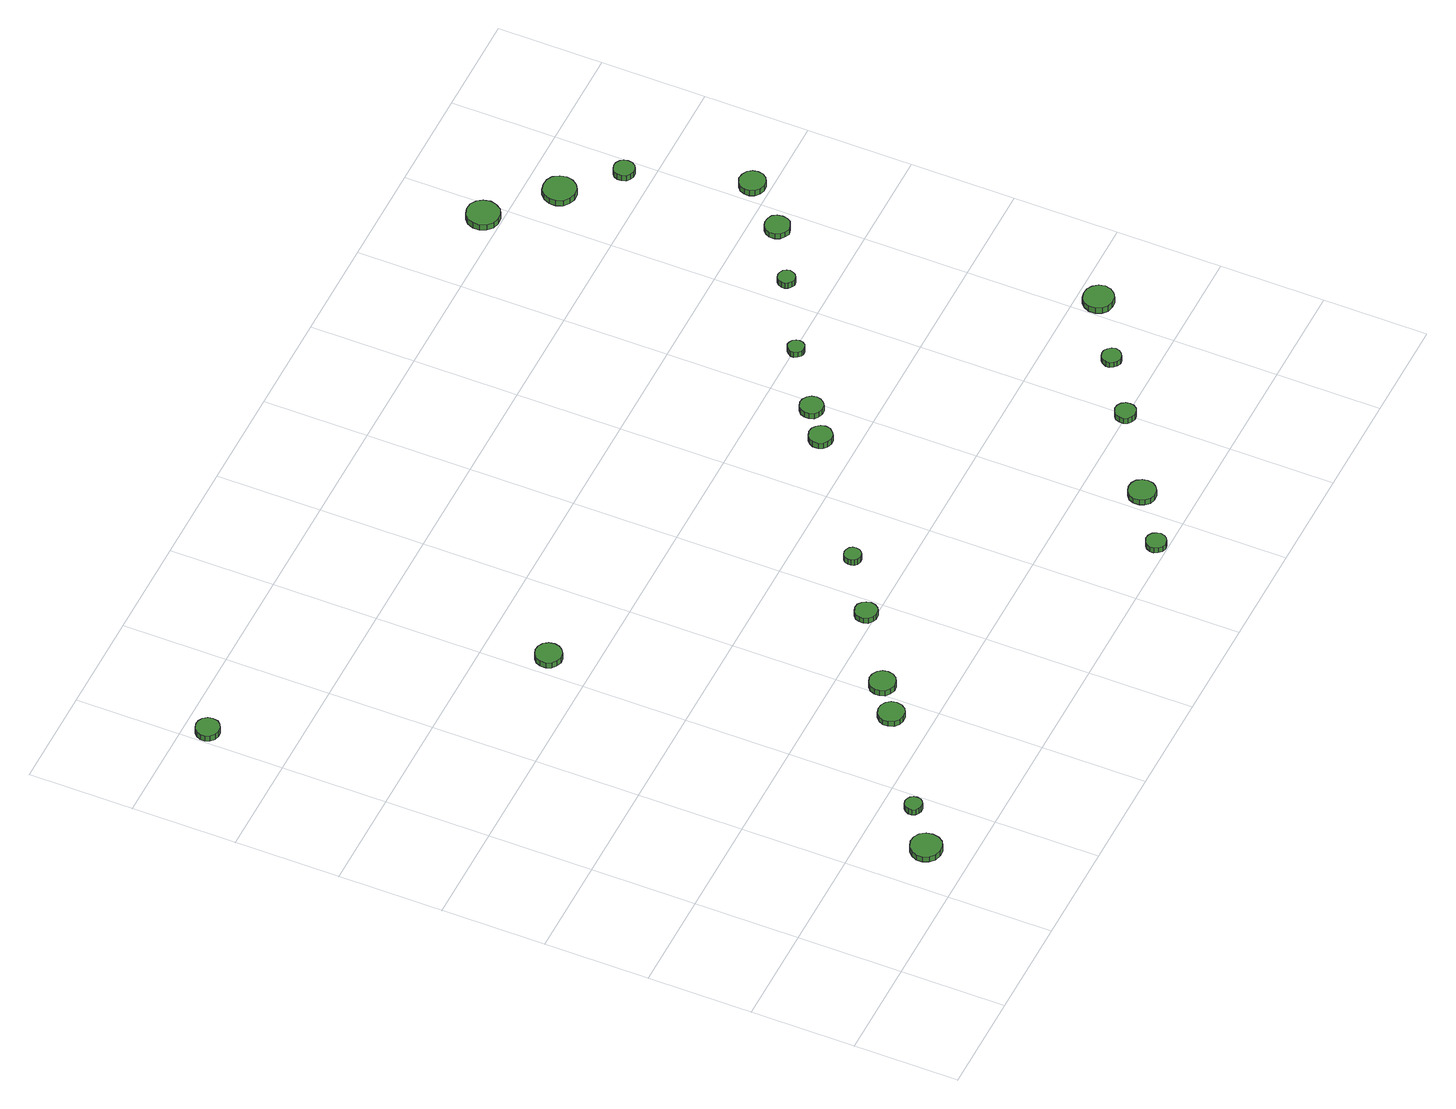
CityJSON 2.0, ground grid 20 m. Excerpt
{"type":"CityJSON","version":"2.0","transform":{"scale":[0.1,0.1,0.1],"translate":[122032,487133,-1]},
"CityObjects":{
"tree1":{"type":"SolitaryVegetationObject","attributes":{"function":"something"},"geometry":[{"type":"MultiSurface","lod":"1","boundaries":[[[0,1,2,3,4,5,6,7,8,9,10,11,12,13,14]],[[15,16,17,18,19,20,21,22,23,24,25,26,27,28,29]],[[0,29,28,1]],[[1,28,27,2]],[[2,27,26,3]],[[3,26,25,4]],[[4,25,24,5]],[[5,24,23,6]],[[6,23,22,7]],[[7,22,21,8]],[[8,21,20,9]],[[9,20,19,10]],[[10,19,18,11]],[[11,18,17,12]],[[12,17,16,13]],[[13,16,15,14]],[[14,15,29,0]]]}]},
"tree2":{"type":"SolitaryVegetationObject","attributes":{"function":"something"},"geometry":[{"type":"MultiSurface","lod":"1","boundaries":[[[30,31,32,33,34,35,36,37,38,39,40,41,42,43,44]],[[45,46,47,48,49,50,51,52,53,54,55,56,57,58,59]],[[30,59,58,31]],[[31,58,57,32]],[[32,57,56,33]],[[33,56,55,34]],[[34,55,54,35]],[[35,54,53,36]],[[36,53,52,37]],[[37,52,51,38]],[[38,51,50,39]],[[39,50,49,40]],[[40,49,48,41]],[[41,48,47,42]],[[42,47,46,43]],[[43,46,45,44]],[[44,45,59,30]]]}]},
"tree3":{"type":"SolitaryVegetationObject","attributes":{"function":"something"},"geometry":[{"type":"MultiSurface","lod":"1","boundaries":[[[60,61,62,63,64,65,66,67,68,69,70,71,72,73,74]],[[75,76,77,78,79,80,81,82,83,84,85,86,87,88,89]],[[60,89,88,61]],[[61,88,87,62]],[[62,87,86,63]],[[63,86,85,64]],[[64,85,84,65]],[[65,84,83,66]],[[66,83,82,67]],[[67,82,81,68]],[[68,81,80,69]],[[69,80,79,70]],[[70,79,78,71]],[[71,78,77,72]],[[72,77,76,73]],[[73,76,75,74]],[[74,75,89,60]]]}]},
"tree4":{"type":"SolitaryVegetationObject","attributes":{"function":"something"},"geometry":[{"type":"MultiSurface","lod":"1","boundaries":[[[90,91,92,93,94,95,96,97,98,99,100,101,102,103,104]],[[105,106,107,108,109,110,111,112,113,114,115,116,117,118,119]],[[90,119,118,91]],[[91,118,117,92]],[[92,117,116,93]],[[93,116,115,94]],[[94,115,114,95]],[[95,114,113,96]],[[96,113,112,97]],[[97,112,111,98]],[[98,111,110,99]],[[99,110,109,100]],[[100,109,108,101]],[[101,108,107,102]],[[102,107,106,103]],[[103,106,105,104]],[[104,105,119,90]]]}]},
"tree5":{"type":"SolitaryVegetationObject","attributes":{"function":"something"},"geometry":[{"type":"MultiSurface","lod":"1","boundaries":[[[120,121,122,123,124,125,126,127,128,129,130,131,132,133,134]],[[135,136,137,138,139,140,141,142,143,144,145,146,147,148,149]],[[120,149,148,121]],[[121,148,147,122]],[[122,147,146,123]],[[123,146,145,124]],[[124,145,144,125]],[[125,144,143,126]],[[126,143,142,127]],[[127,142,141,128]],[[128,141,140,129]],[[129,140,139,130]],[[130,139,138,131]],[[131,138,137,132]],[[132,137,136,133]],[[133,136,135,134]],[[134,135,149,120]]]}]},
"tree6":{"type":"SolitaryVegetationObject","attributes":{"function":"something"},"geometry":[{"type":"MultiSurface","lod":"1","boundaries":[[[150,151,152,153,154,155,156,157,158,159,160,161,162,163,164]],[[165,166,167,168,169,170,171,172,173,174,175,176,177,178,179]],[[150,179,178,151]],[[151,178,177,152]],[[152,177,176,153]],[[153,176,175,154]],[[154,175,174,155]],[[155,174,173,156]],[[156,173,172,157]],[[157,172,171,158]],[[158,171,170,159]],[[159,170,169,160]],[[160,169,168,161]],[[161,168,167,162]],[[162,167,166,163]],[[163,166,165,164]],[[164,165,179,150]]]}]},
"tree7":{"type":"SolitaryVegetationObject","attributes":{"function":"something"},"geometry":[{"type":"MultiSurface","lod":"1","boundaries":[[[180,181,182,183,184,185,186,187,188,189,190,191,192,193,194]],[[195,196,197,198,199,200,201,202,203,204,205,206,207,208,209]],[[180,209,208,181]],[[181,208,207,182]],[[182,207,206,183]],[[183,206,205,184]],[[184,205,204,185]],[[185,204,203,186]],[[186,203,202,187]],[[187,202,201,188]],[[188,201,200,189]],[[189,200,199,190]],[[190,199,198,191]],[[191,198,197,192]],[[192,197,196,193]],[[193,196,195,194]],[[194,195,209,180]]]}]},
"tree8":{"type":"SolitaryVegetationObject","attributes":{"function":"something"},"geometry":[{"type":"MultiSurface","lod":"1","boundaries":[[[210,211,212,213,214,215,216,217,218,219,220,221,222,223,224]],[[225,226,227,228,229,230,231,232,233,234,235,236,237,238,239]],[[210,239,238,211]],[[211,238,237,212]],[[212,237,236,213]],[[213,236,235,214]],[[214,235,234,215]],[[215,234,233,216]],[[216,233,232,217]],[[217,232,231,218]],[[218,231,230,219]],[[219,230,229,220]],[[220,229,228,221]],[[221,228,227,222]],[[222,227,226,223]],[[223,226,225,224]],[[224,225,239,210]]]}]},
"tree9":{"type":"SolitaryVegetationObject","attributes":{"function":"something"},"geometry":[{"type":"MultiSurface","lod":"1","boundaries":[[[240,241,242,243,244,245,246,247,248,249,250,251,252,253,254]],[[255,256,257,258,259,260,261,262,263,264,265,266,267,268,269]],[[240,269,268,241]],[[241,268,267,242]],[[242,267,266,243]],[[243,266,265,244]],[[244,265,264,245]],[[245,264,263,246]],[[246,263,262,247]],[[247,262,261,248]],[[248,261,260,249]],[[249,260,259,250]],[[250,259,258,251]],[[251,258,257,252]],[[252,257,256,253]],[[253,256,255,254]],[[254,255,269,240]]]}]},
"tree10":{"type":"SolitaryVegetationObject","attributes":{"function":"something"},"geometry":[{"type":"MultiSurface","lod":"1","boundaries":[[[270,271,272,273,274,275,276,277,278,279,280,281,282,283,284]],[[285,286,287,288,289,290,291,292,293,294,295,296,297,298,299]],[[270,299,298,271]],[[271,298,297,272]],[[272,297,296,273]],[[273,296,295,274]],[[274,295,294,275]],[[275,294,293,276]],[[276,293,292,277]],[[277,292,291,278]],[[278,291,290,279]],[[279,290,289,280]],[[280,289,288,281]],[[281,288,287,282]],[[282,287,286,283]],[[283,286,285,284]],[[284,285,299,270]]]}]},
"tree11":{"type":"SolitaryVegetationObject","attributes":{"function":"something"},"geometry":[{"type":"MultiSurface","lod":"1","boundaries":[[[300,301,302,303,304,305,306,307,308,309,310,311,312,313,314]],[[315,316,317,318,319,320,321,322,323,324,325,326,327,328,329]],[[300,329,328,301]],[[301,328,327,302]],[[302,327,326,303]],[[303,326,325,304]],[[304,325,324,305]],[[305,324,323,306]],[[306,323,322,307]],[[307,322,321,308]],[[308,321,320,309]],[[309,320,319,310]],[[310,319,318,311]],[[311,318,317,312]],[[312,317,316,313]],[[313,316,315,314]],[[314,315,329,300]]]}]},
"tree12":{"type":"SolitaryVegetationObject","attributes":{"function":"something"},"geometry":[{"type":"MultiSurface","lod":"1","boundaries":[[[330,331,332,333,334,335,336,337,338,339,340,341,342,343,344]],[[345,346,347,348,349,350,351,352,353,354,355,356,357,358,359]],[[330,359,358,331]],[[331,358,357,332]],[[332,357,356,333]],[[333,356,355,334]],[[334,355,354,335]],[[335,354,353,336]],[[336,353,352,337]],[[337,352,351,338]],[[338,351,350,339]],[[339,350,349,340]],[[340,349,348,341]],[[341,348,347,342]],[[342,347,346,343]],[[343,346,345,344]],[[344,345,359,330]]]}]},
"tree13":{"type":"SolitaryVegetationObject","attributes":{"function":"something"},"geometry":[{"type":"MultiSurface","lod":"1","boundaries":[[[360,361,362,363,364,365,366,367,368,369,370,371,372,373,374]],[[375,376,377,378,379,380,381,382,383,384,385,386,387,388,389]],[[360,389,388,361]],[[361,388,387,362]],[[362,387,386,363]],[[363,386,385,364]],[[364,385,384,365]],[[365,384,383,366]],[[366,383,382,367]],[[367,382,381,368]],[[368,381,380,369]],[[369,380,379,370]],[[370,379,378,371]],[[371,378,377,372]],[[372,377,376,373]],[[373,376,375,374]],[[374,375,389,360]]]}]},
"tree14":{"type":"SolitaryVegetationObject","attributes":{"function":"something"},"geometry":[{"type":"MultiSurface","lod":"1","boundaries":[[[390,391,392,393,394,395,396,397,398,399,400,401,402,403,404]],[[405,406,407,408,409,410,411,412,413,414,415,416,417,418,419]],[[390,419,418,391]],[[391,418,417,392]],[[392,417,416,393]],[[393,416,415,394]],[[394,415,414,395]],[[395,414,413,396]],[[396,413,412,397]],[[397,412,411,398]],[[398,411,410,399]],[[399,410,409,400]],[[400,409,408,401]],[[401,408,407,402]],[[402,407,406,403]],[[403,406,405,404]],[[404,405,419,390]]]}]},
"tree15":{"type":"SolitaryVegetationObject","attributes":{"function":"something"},"geometry":[{"type":"MultiSurface","lod":"1","boundaries":[[[420,421,422,423,424,425,426,427,428,429,430,431,432,433,434]],[[435,436,437,438,439,440,441,442,443,444,445,446,447,448,449]],[[420,449,448,421]],[[421,448,447,422]],[[422,447,446,423]],[[423,446,445,424]],[[424,445,444,425]],[[425,444,443,426]],[[426,443,442,427]],[[427,442,441,428]],[[428,441,440,429]],[[429,440,439,430]],[[430,439,438,431]],[[431,438,437,432]],[[432,437,436,433]],[[433,436,435,434]],[[434,435,449,420]]]}]},
"tree16":{"type":"SolitaryVegetationObject","attributes":{"function":"something"},"geometry":[{"type":"MultiSurface","lod":"1","boundaries":[[[450,451,452,453,454,455,456,457,458,459,460,461,462,463,464]],[[465,466,467,468,469,470,471,472,473,474,475,476,477,478,479]],[[450,479,478,451]],[[451,478,477,452]],[[452,477,476,453]],[[453,476,475,454]],[[454,475,474,455]],[[455,474,473,456]],[[456,473,472,457]],[[457,472,471,458]],[[458,471,470,459]],[[459,470,469,460]],[[460,469,468,461]],[[461,468,467,462]],[[462,467,466,463]],[[463,466,465,464]],[[464,465,479,450]]]}]},
"tree17":{"type":"SolitaryVegetationObject","attributes":{"function":"something"},"geometry":[{"type":"MultiSurface","lod":"1","boundaries":[[[480,481,482,483,484,485,486,487,488,489,490,491,492,493,494]],[[495,496,497,498,499,500,501,502,503,504,505,506,507,508,509]],[[480,509,508,481]],[[481,508,507,482]],[[482,507,506,483]],[[483,506,505,484]],[[484,505,504,485]],[[485,504,503,486]],[[486,503,502,487]],[[487,502,501,488]],[[488,501,500,489]],[[489,500,499,490]],[[490,499,498,491]],[[491,498,497,492]],[[492,497,496,493]],[[493,496,495,494]],[[494,495,509,480]]]}]},
"tree18":{"type":"SolitaryVegetationObject","attributes":{"function":"something"},"geometry":[{"type":"MultiSurface","lod":"1","boundaries":[[[510,511,512,513,514,515,516,517,518,519,520,521,522,523,524]],[[525,526,527,528,529,530,531,532,533,534,535,536,537,538,539]],[[510,539,538,511]],[[511,538,537,512]],[[512,537,536,513]],[[513,536,535,514]],[[514,535,534,515]],[[515,534,533,516]],[[516,533,532,517]],[[517,532,531,518]],[[518,531,530,519]],[[519,530,529,520]],[[520,529,528,521]],[[521,528,527,522]],[[522,527,526,523]],[[523,526,525,524]],[[524,525,539,510]]]}]},
"tree19":{"type":"SolitaryVegetationObject","attributes":{"function":"something"},"geometry":[{"type":"MultiSurface","lod":"1","boundaries":[[[540,541,542,543,544,545,546,547,548,549,550,551,552,553,554]],[[555,556,557,558,559,560,561,562,563,564,565,566,567,568,569]],[[540,569,568,541]],[[541,568,567,542]],[[542,567,566,543]],[[543,566,565,544]],[[544,565,564,545]],[[545,564,563,546]],[[546,563,562,547]],[[547,562,561,548]],[[548,561,560,549]],[[549,560,559,550]],[[550,559,558,551]],[[551,558,557,552]],[[552,557,556,553]],[[553,556,555,554]],[[554,555,569,540]]]}]},
"tree20":{"type":"SolitaryVegetationObject","attributes":{"function":"something"},"geometry":[{"type":"MultiSurface","lod":"1","boundaries":[[[570,571,572,573,574,575,576,577,578,579,580,581,582,583,584]],[[585,586,587,588,589,590,591,592,593,594,595,596,597,598,599]],[[570,599,598,571]],[[571,598,597,572]],[[572,597,596,573]],[[573,596,595,574]],[[574,595,594,575]],[[575,594,593,576]],[[576,593,592,577]],[[577,592,591,578]],[[578,591,590,579]],[[579,590,589,580]],[[580,589,588,581]],[[581,588,587,582]],[[582,587,586,583]],[[583,586,585,584]],[[584,585,599,570]]]}]},
"tree21":{"type":"SolitaryVegetationObject","attributes":{"function":"something"},"geometry":[{"type":"MultiSurface","lod":"1","boundaries":[[[600,601,602,603,604,605,606,607,608,609,610,611,612,613,614]],[[615,616,617,618,619,620,621,622,623,624,625,626,627,628,629]],[[600,629,628,601]],[[601,628,627,602]],[[602,627,626,603]],[[603,626,625,604]],[[604,625,624,605]],[[605,624,623,606]],[[606,623,622,607]],[[607,622,621,608]],[[608,621,620,609]],[[609,620,619,610]],[[610,619,618,611]],[[611,618,617,612]],[[612,617,616,613]],[[613,616,615,614]],[[614,615,629,600]]]}]},
"tree22":{"type":"SolitaryVegetationObject","attributes":{"function":"something"},"geometry":[{"type":"MultiSurface","lod":"1","boundaries":[[[630,631,632,633,634,635,636,637,638,639,640,641,642,643,644]],[[645,646,647,648,649,650,651,652,653,654,655,656,657,658,659]],[[630,659,658,631]],[[631,658,657,632]],[[632,657,656,633]],[[633,656,655,634]],[[634,655,654,635]],[[635,654,653,636]],[[636,653,652,637]],[[637,652,651,638]],[[638,651,650,639]],[[639,650,649,640]],[[640,649,648,641]],[[641,648,647,642]],[[642,647,646,643]],[[643,646,645,644]],[[644,645,659,630]]]}]}
},
"vertices":[
[310,80,30],[308,92,30],[301,102,30],[290,108,30],[278,109,30],[266,105,30],[257,97,30],[252,86,30],[252,74,30],[257,63,30],[266,54,30],[278,51,30],[290,52,30],[301,58,30],[308,68,30],[308,68,17],[301,58,17],[290,52,17],[278,51,17],[266,54,17],[257,63,17],[252,74,17],[252,86,17],[257,97,17],[266,105,17],[278,109,17],[290,108,17],[301,102,17],[308,92,17],[310,80,17],
[384,144,26],[383,150,26],[379,156,26],[373,159,26],[366,160,26],[360,158,26],[355,153,26],[352,147,26],[352,140,26],[355,134,26],[360,130,26],[366,128,26],[373,128,26],[379,132,26],[383,137,26],[383,137,13],[379,132,13],[373,128,13],[366,128,13],[360,130,13],[355,134,13],[352,140,13],[352,147,13],[355,153,13],[360,158,13],[366,160,13],[373,159,13],[379,156,13],[383,150,13],[384,144,13],
[49,1357,21],[47,1366,21],[41,1374,21],[33,1378,21],[24,1379,21],[15,1376,21],[8,1370,21],[4,1361,21],[4,1352,21],[8,1343,21],[15,1337,21],[24,1334,21],[33,1335,21],[41,1340,21],[47,1347,21],[47,1347,8],[41,1340,8],[33,1335,8],[24,1334,8],[15,1337,8],[8,1343,8],[4,1352,8],[4,1361,8],[8,1370,8],[15,1376,8],[24,1379,8],[33,1378,8],[41,1374,8],[47,1366,8],[49,1357,8],
[579,272,27],[577,282,27],[571,290,27],[562,295,27],[552,296,27],[542,293,27],[534,286,27],[530,277,27],[530,267,27],[534,257,27],[542,250,27],[552,247,27],[562,248,27],[571,253,27],[577,262,27],[577,262,15],[571,253,15],[562,248,15],[552,247,15],[542,250,15],[534,257,15],[530,267,15],[530,277,15],[534,286,15],[542,293,15],[552,296,15],[562,295,15],[571,290,15],[577,282,15],[579,272,15],
[461,882,25],[459,892,25],[453,901,25],[444,906,25],[434,907,25],[424,904,25],[416,897,25],[412,887,25],[412,877,25],[416,867,25],[424,861,25],[434,857,25],[444,858,25],[453,864,25],[459,872,25],[459,872,12],[453,864,12],[444,858,12],[434,857,12],[424,861,12],[416,867,12],[412,877,12],[412,887,12],[416,897,12],[424,904,12],[434,907,12],[444,906,12],[453,901,12],[459,892,12],[461,882,12],
[643,318,25],[641,328,25],[635,336,25],[626,341,25],[616,342,25],[606,339,25],[598,332,25],[594,323,25],[594,313,25],[598,303,25],[606,297,25],[616,293,25],[626,295,25],[635,300,25],[641,308,25],[641,308,12],[635,300,12],[626,295,12],[616,293,12],[606,297,12],[598,303,12],[594,313,12],[594,323,12],[598,332,12],[606,339,12],[616,342,12],[626,341,12],[635,336,12],[641,328,12],[643,318,12],
[783,415,26],[781,423,26],[776,430,26],[769,435,26],[760,436,26],[752,433,26],[745,427,26],[742,419,26],[742,411,26],[745,403,26],[752,397,26],[760,394,26],[769,395,26],[776,399,26],[781,406,26],[781,406,14],[776,399,14],[769,395,14],[760,394,14],[752,397,14],[745,403,14],[742,411,14],[742,419,14],[745,427,14],[752,433,14],[760,436,14],[769,435,14],[776,430,14],[781,423,14],[783,415,14],
[890,492,30],[889,499,30],[885,504,30],[879,507,30],[873,508,30],[866,506,30],[861,501,30],[859,495,30],[859,489,30],[861,483,30],[866,478,30],[873,476,30],[879,477,30],[885,480,30],[889,486,30],[889,486,17],[885,480,17],[879,477,17],[873,476,17],[866,478,17],[861,483,17],[859,489,17],[859,495,17],[861,501,17],[866,506,17],[873,508,17],[879,507,17],[885,504,17],[889,499,17],[890,492,17],
[1149,20,25],[1147,27,25],[1143,34,25],[1136,38,25],[1128,39,25],[1120,36,25],[1115,31,25],[1111,24,25],[1111,16,25],[1115,9,25],[1120,3,25],[1128,1,25],[1136,2,25],[1143,6,25],[1147,12,25],[1147,12,13],[1143,6,13],[1136,2,13],[1128,1,13],[1120,3,13],[1115,9,13],[1111,16,13],[1111,24,13],[1115,31,13],[1120,36,13],[1128,39,13],[1136,38,13],[1143,34,13],[1147,27,13],[1149,20,13],
[1257,94,25],[1255,104,25],[1249,113,25],[1240,118,25],[1229,119,25],[1219,116,25],[1211,109,25],[1207,99,25],[1207,88,25],[1211,79,25],[1219,71,25],[1229,68,25],[1240,69,25],[1249,75,25],[1255,83,25],[1255,83,13],[1249,75,13],[1240,69,13],[1229,68,13],[1219,71,13],[1211,79,13],[1207,88,13],[1207,99,13],[1211,109,13],[1219,116,13],[1229,119,13],[1240,118,13],[1249,113,13],[1255,104,13],[1257,94,13],
[1138,664,30],[1136,673,30],[1130,680,30],[1123,685,30],[1114,686,30],[1105,683,30],[1098,677,30],[1094,669,30],[1094,659,30],[1098,651,30],[1105,645,30],[1114,642,30],[1123,643,30],[1130,648,30],[1136,655,30],[1136,655,17],[1130,648,17],[1123,643,17],[1114,642,17],[1105,645,17],[1098,651,17],[1094,659,17],[1094,669,17],[1098,677,17],[1105,683,17],[1114,686,17],[1123,685,17],[1130,680,17],[1136,673,17],[1138,664,17],
[1198,709,28],[1196,718,28],[1191,725,28],[1183,730,28],[1174,731,28],[1165,728,28],[1158,722,28],[1155,714,28],[1155,705,28],[1158,696,28],[1165,690,28],[1174,687,28],[1183,688,28],[1191,693,28],[1196,700,28],[1196,700,16],[1191,693,16],[1183,688,16],[1174,687,16],[1165,690,16],[1158,696,16],[1155,705,16],[1155,714,16],[1158,722,16],[1165,728,16],[1174,731,16],[1183,730,16],[1191,725,16],[1196,718,16],[1198,709,16],
[1415,200,25],[1414,208,25],[1409,215,25],[1402,219,25],[1394,220,25],[1386,217,25],[1380,212,25],[1377,204,25],[1377,196,25],[1380,189,25],[1386,184,25],[1394,181,25],[1402,182,25],[1409,186,25],[1414,193,25],[1414,193,12],[1409,186,12],[1402,182,12],[1394,181,12],[1386,184,12],[1380,189,12],[1377,196,12],[1377,204,12],[1380,212,12],[1386,217,12],[1394,220,12],[1402,219,12],[1409,215,12],[1414,208,12],[1415,200,12],
[1310,793,29],[1309,799,29],[1305,805,29],[1299,808,29],[1293,809,29],[1287,807,29],[1282,802,29],[1279,796,29],[1279,790,29],[1282,784,29],[1287,779,29],[1293,777,29],[1299,778,29],[1305,781,29],[1309,787,29],[1309,787,17],[1305,781,17],[1299,778,17],[1293,777,17],[1287,779,17],[1282,784,17],[1279,790,17],[1279,796,17],[1282,802,17],[1287,807,17],[1293,809,17],[1299,808,17],[1305,805,17],[1309,799,17],[1310,793,17],
[1527,279,25],[1525,286,25],[1520,292,25],[1514,296,25],[1506,297,25],[1499,294,25],[1494,289,25],[1490,282,25],[1490,275,25],[1494,268,25],[1499,263,25],[1506,260,25],[1514,261,25],[1520,265,25],[1525,271,25],[1525,271,13],[1520,265,13],[1514,261,13],[1506,260,13],[1499,263,13],[1494,268,13],[1490,275,13],[1490,282,13],[1494,289,13],[1499,294,13],[1506,297,13],[1514,296,13],[1520,292,13],[1525,286,13],[1527,279,13],
[1459,879,29],[1457,885,29],[1453,891,29],[1447,894,29],[1440,895,29],[1434,893,29],[1429,888,29],[1426,882,29],[1426,875,29],[1429,869,29],[1434,865,29],[1440,862,29],[1447,863,29],[1453,867,29],[1457,872,29],[1457,872,16],[1453,867,16],[1447,863,16],[1440,862,16],[1434,865,16],[1429,869,16],[1426,875,16],[1426,882,16],[1429,888,16],[1434,893,16],[1440,895,16],[1447,894,16],[1453,891,16],[1457,885,16],[1459,879,16],
[1659,359,24],[1656,371,24],[1649,380,24],[1639,386,24],[1627,387,24],[1616,384,24],[1607,376,24],[1602,365,24],[1602,353,24],[1607,342,24],[1616,334,24],[1627,331,24],[1639,332,24],[1649,338,24],[1656,347,24],[1656,347,11],[1649,338,11],[1639,332,11],[1627,331,11],[1616,334,11],[1607,342,11],[1602,353,11],[1602,365,11],[1607,376,11],[1616,384,11],[1627,387,11],[1639,386,11],[1649,380,11],[1656,371,11],[1659,359,11],
[1397,1432,25],[1394,1445,25],[1387,1455,25],[1376,1462,25],[1363,1463,25],[1351,1459,25],[1341,1451,25],[1336,1439,25],[1336,1426,25],[1341,1414,25],[1351,1405,25],[1363,1402,25],[1376,1403,25],[1387,1409,25],[1394,1420,25],[1394,1420,12],[1387,1409,12],[1376,1403,12],[1363,1402,12],[1351,1405,12],[1341,1414,12],[1336,1426,12],[1336,1439,12],[1341,1451,12],[1351,1459,12],[1363,1463,12],[1376,1462,12],[1387,1455,12],[1394,1445,12],[1397,1432,12],
[1574,946,29],[1572,956,29],[1567,964,29],[1558,968,29],[1548,969,29],[1539,966,29],[1532,960,29],[1528,951,29],[1528,941,29],[1532,932,29],[1539,926,29],[1548,922,29],[1558,924,29],[1567,928,29],[1572,936,29],[1572,936,17],[1567,928,17],[1558,924,17],[1548,922,17],[1539,926,17],[1532,932,17],[1528,941,17],[1528,951,17],[1532,960,17],[1539,966,17],[1548,969,17],[1558,968,17],[1567,964,17],[1572,956,17],[1574,946,17],
[1506,1334,26],[1503,1346,26],[1496,1357,26],[1485,1363,26],[1472,1364,26],[1460,1361,26],[1450,1352,26],[1445,1340,26],[1445,1327,26],[1450,1315,26],[1460,1307,26],[1472,1303,26],[1485,1304,26],[1496,1311,26],[1503,1321,26],[1503,1321,13],[1496,1311,13],[1485,1304,13],[1472,1303,13],[1460,1307,13],[1450,1315,13],[1445,1327,13],[1445,1340,13],[1450,1352,13],[1460,1361,13],[1472,1364,13],[1485,1363,13],[1496,1357,13],[1503,1346,13],[1506,1334,13],
[1654,1030,30],[1652,1040,30],[1646,1048,30],[1637,1053,30],[1626,1055,30],[1617,1051,30],[1609,1044,30],[1605,1035,30],[1605,1025,30],[1609,1016,30],[1617,1009,30],[1626,1006,30],[1637,1007,30],[1646,1012,30],[1652,1020,30],[1652,1020,17],[1646,1012,17],[1637,1007,17],[1626,1006,17],[1617,1009,17],[1609,1016,17],[1605,1025,17],[1605,1035,17],[1609,1044,17],[1617,1051,17],[1626,1055,17],[1637,1053,17],[1646,1048,17],[1652,1040,17],[1654,1030,17],
[1584,1250,29],[1583,1258,29],[1578,1264,29],[1571,1268,29],[1563,1269,29],[1555,1266,29],[1549,1261,29],[1546,1254,29],[1546,1246,29],[1549,1238,29],[1555,1233,29],[1563,1230,29],[1571,1231,29],[1578,1235,29],[1583,1242,29],[1583,1242,16],[1578,1235,16],[1571,1231,16],[1563,1230,16],[1555,1233,16],[1549,1238,16],[1546,1246,16],[1546,1254,16],[1549,1261,16],[1555,1266,16],[1563,1269,16],[1571,1268,16],[1578,1264,16],[1583,1258,16],[1584,1250,16]
]}
